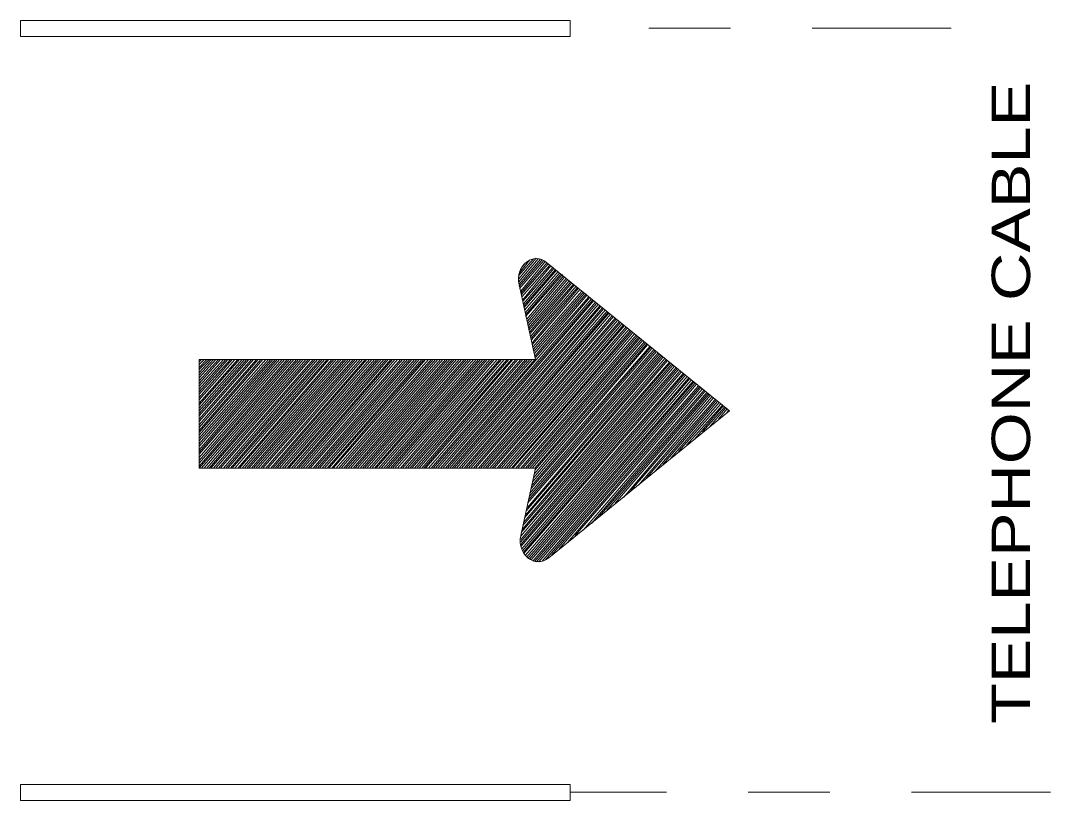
# Model space of a CAD drawing. Extents: x -7 to 22.4, y -5.2 to 5.4.
# Drawn here: x 10.395 to 11.656, y -2.403 to -1.449 of the extents above; entities that cross this region are included whole.
import ezdxf

# ---------------------------------------------------------------- set-up
doc = ezdxf.new("R2010")
doc.units = 0
doc.header["$LTSCALE"] = 0.034
doc.linetypes.add('DOT_DASHED', pattern=[7.7, 5, -1.2, 0.3, -1.2])
doc.layers.add('1', color=7, linetype='Continuous', lineweight=13)

msp = doc.modelspace()

# ---------------------------------------------------------------- linework, layer by layer
at = {"layer": '1', "linetype": 'DOT_DASHED'}
for p, q in [((11.53426, -1.45824), (11.06792, -1.45824)), ((11.65594, -2.39302), (11.06792, -2.39302))]:
    msp.add_line(p, q, dxfattribs=at)
at = {"layer": '1'}
for p, q in [((11.02619, -1.73945), (11.00452, -1.76505)), ((11.02879, -1.74018), (11.00452, -1.769)), ((11.02279, -1.74018), (11.00452, -1.76123)), ((11.03147, -1.74091), (11.00533, -1.77149)), ((11.03353, -1.74174), (11.00533, -1.77439)), ((11.01867, -1.74174), (11.00595, -1.75729)), ((11.03559, -1.74257), (11.00595, -1.77677)), ((11.03756, -1.74329), (11.00738, -1.77989)), ((11.03962, -1.74474), (11.00738, -1.78226)), ((11.04105, -1.7465), (11.00792, -1.78455)), ((11.04302, -1.74796), (11.00864, -1.78693)), ((11.01276, -1.74568), (11.00936, -1.74962)), ((11.04428, -1.74879), (11.00936, -1.79087)), ((11.04696, -1.75034), (11.00989, -1.79232)), ((11.04831, -1.7519), (11.01061, -1.79544)), ((11.03899, -1.74474), (11.26303, -1.92635)), ((11.04983, -1.75345), (11.01132, -1.79792)), ((11.05108, -1.75428), (11.01132, -1.8002)), ((11.05305, -1.75583), (11.01204, -1.80321)), ((11.0544, -1.75812), (11.01276, -1.80642)), ((11.05646, -1.75894), (11.0133, -1.8088)), ((11.05843, -1.75967), (11.0133, -1.81098)), ((11.05986, -1.76123), (11.01473, -1.81419)), ((11.06111, -1.76278), (11.01544, -1.81657)), ((11.06317, -1.76423), (11.01544, -1.81969)), ((11.06514, -1.76505), (11.0167, -1.82207)), ((11.06658, -1.76745), (11.0167, -1.82498)), ((11.06845, -1.769), (11.01741, -1.82746)), ((11.06998, -1.76983), (11.01867, -1.82984)), ((11.07186, -1.77149), (11.01867, -1.83213)), ((11.07329, -1.77211), (11.01947, -1.83524)), ((11.07517, -1.77377), (11.0201, -1.83752)), ((11.07669, -1.77522), (11.0201, -1.84)), ((11.07795, -1.77605), (11.02135, -1.84301)), ((11.08001, -1.7776), (11.02135, -1.84539)), ((11.0921, -1.78766), (10.91175, -1.99642)), ((11.09406, -1.78931), (10.91525, -1.99642)), ((11.08198, -1.77989), (11.02216, -1.8485)), ((11.08404, -1.78071), (11.02279, -1.85078)), ((11.08529, -1.78226), (11.02341, -1.85389)), ((11.08744, -1.7831), (11.02413, -1.85628)), ((11.08869, -1.78455), (11.02476, -1.85949)), ((11.09066, -1.78693), (11.02548, -1.86104)), ((11.09541, -1.79087), (10.91776, -1.99642)), ((11.09684, -1.79149), (10.92044, -1.99642)), ((11.09872, -1.79326), (10.92322, -1.99642)), ((11.10024, -1.79481), (10.92581, -1.99642)), ((11.10212, -1.79626), (10.92859, -1.99642)), ((11.10418, -1.79792), (10.93199, -1.99642)), ((11.10552, -1.79854), (10.93467, -1.99642)), ((11.10759, -1.8002), (10.93808, -1.99642)), ((11.10884, -1.80165), (10.94059, -1.99642)), ((11.1109, -1.80321), (10.94336, -1.99642)), ((11.11296, -1.80487), (10.94605, -1.99642)), ((11.1143, -1.80559), (10.94936, -1.99642)), ((11.11565, -1.80642), (10.95214, -1.99642)), ((11.11707, -1.80797), (10.95554, -1.99642)), ((11.11896, -1.81036), (10.95823, -1.99642)), ((11.12111, -1.81098), (10.96083, -1.99642)), ((11.12307, -1.81274), (10.96369, -1.99642)), ((11.12433, -1.81419), (10.96619, -1.99642)), ((11.12567, -1.81565), (10.9696, -1.99642)), ((11.12773, -1.8173), (10.97228, -1.99642)), ((11.1297, -1.81813), (10.97497, -1.99642)), ((11.13114, -1.81969), (10.97837, -1.99642)), ((11.13311, -1.82124), (10.98106, -1.99642)), ((11.13445, -1.82207), (10.98375, -1.99642)), ((11.13651, -1.82352), (10.98706, -1.99642)), ((11.13785, -1.82498), (10.98975, -1.99642)), ((11.13991, -1.82663), (10.99261, -1.99642)), ((11.14116, -1.82829), (10.99592, -1.99642)), ((11.14322, -1.82901), (10.9978, -1.99642)), ((11.14448, -1.83047), (11.00121, -1.99642)), ((11.14654, -1.83213), (11.00398, -1.99642)), ((11.14868, -1.83368), (11.00738, -1.99642)), ((11.15003, -1.83524), (11.00989, -1.99642)), ((11.152, -1.83606), (11.0133, -1.99642)), ((11.15334, -1.83752), (11.01544, -1.99642)), ((11.15469, -1.83917), (11.01867, -1.99642)), ((11.15674, -1.84), (11.02135, -1.99642)), ((11.17214, -1.85234), (11.01795, -2.03084)), ((11.17089, -1.85078), (11.01867, -2.027)), ((11.16802, -1.84995), (11.0201, -2.0214)), ((11.16677, -1.8485), (11.02135, -2.01746)), ((11.16552, -1.84767), (11.02216, -2.0128)), ((11.16265, -1.84539), (11.02279, -2.00814)), ((11.1614, -1.84456), (11.02341, -2.0043)), ((11.15871, -1.84145), (11.02476, -1.99642)), ((11.16005, -1.84301), (11.02476, -1.99881)), ((10.72945, -1.86333), (10.61367, -1.99642)), ((10.72676, -1.86333), (10.61367, -1.99414)), ((10.72398, -1.86333), (10.61367, -1.9902)), ((10.72139, -1.86333), (10.61367, -1.98709)), ((10.71789, -1.86333), (10.61367, -1.98326)), ((10.71512, -1.86333), (10.61367, -1.97931)), ((10.7119, -1.86333), (10.61367, -1.97704)), ((10.70921, -1.86333), (10.61367, -1.97393)), ((10.70652, -1.86333), (10.61367, -1.96999)), ((10.70384, -1.86333), (10.61367, -1.96677)), ((10.70115, -1.86333), (10.61367, -1.96294)), ((10.69838, -1.86333), (10.61367, -1.95983)), ((10.69506, -1.86333), (10.61367, -1.956)), ((10.69166, -1.86333), (10.61367, -1.95289)), ((10.68906, -1.86333), (10.61367, -1.95061)), ((10.68566, -1.86333), (10.61367, -1.94667)), ((10.68369, -1.86333), (10.61367, -1.94345)), ((10.6802, -1.86333), (10.61367, -1.93952)), ((10.6776, -1.86333), (10.61367, -1.93651)), ((10.6742, -1.86333), (10.61367, -1.93257)), ((10.67214, -1.86333), (10.61367, -1.92956)), ((10.66891, -1.86333), (10.61367, -1.92635)), ((10.66623, -1.86333), (10.61367, -1.92324)), ((10.66283, -1.86333), (10.61367, -1.9194)), ((10.66085, -1.86333), (10.61367, -1.91702)), ((10.65745, -1.86333), (10.61367, -1.91308)), ((10.65405, -1.86333), (10.61367, -1.91007)), ((10.65208, -1.86333), (10.61367, -1.90614)), ((10.64859, -1.86333), (10.61367, -1.90292)), ((10.64608, -1.86333), (10.61367, -1.89992)), ((10.64322, -1.86333), (10.61367, -1.89598)), ((10.63981, -1.86333), (10.61367, -1.89287)), ((10.63721, -1.86333), (10.61367, -1.88976)), ((10.63381, -1.86333), (10.61367, -1.88592)), ((10.63113, -1.86333), (10.61367, -1.88281)), ((10.62844, -1.86333), (10.61367, -1.8796)), ((10.62575, -1.86333), (10.61367, -1.87577)), ((10.62307, -1.86333), (10.61367, -1.87338)), ((10.61967, -1.86333), (10.61367, -1.86944)), ((10.61635, -1.86333), (10.61367, -1.86643)), ((10.6142, -1.86333), (10.61367, -1.86333)), ((10.73276, -1.86333), (10.61635, -1.99642)), ((10.73535, -1.86333), (10.61967, -1.99642)), ((10.73822, -1.86333), (10.62307, -1.99642)), ((10.74073, -1.86333), (10.62575, -1.99642)), ((10.74413, -1.86333), (10.62772, -1.99642)), ((10.74699, -1.86333), (10.63113, -1.99642)), ((10.7495, -1.86333), (10.63381, -1.99642)), ((10.75299, -1.86333), (10.63721, -1.99642)), ((10.75559, -1.86333), (10.63981, -1.99642)), ((10.75837, -1.86333), (10.64322, -1.99642)), ((10.76177, -1.86333), (10.64608, -1.99642)), ((10.76437, -1.86333), (10.64859, -1.99642)), ((10.76714, -1.86333), (10.65208, -1.99642)), ((10.77046, -1.86333), (10.65405, -1.99642)), ((10.77243, -1.86333), (10.65745, -1.99642)), ((10.77583, -1.86333), (10.66085, -1.99642)), ((10.77852, -1.86333), (10.66283, -1.99642)), ((10.7812, -1.86333), (10.66623, -1.99642)), ((10.7846, -1.86333), (10.66891, -1.99642)), ((10.78729, -1.86333), (10.67214, -1.99642)), ((10.79069, -1.86333), (10.6742, -1.99642)), ((10.79329, -1.86333), (10.6776, -1.99642)), ((10.79598, -1.86333), (10.6802, -1.99642)), ((10.79875, -1.86333), (10.68297, -1.99642)), ((10.80206, -1.86333), (10.68566, -1.99642)), ((10.80475, -1.86333), (10.68906, -1.99642)), ((10.80753, -1.86333), (10.69166, -1.99642)), ((10.81084, -1.86333), (10.69506, -1.99642)), ((10.81352, -1.86333), (10.69775, -1.99642)), ((10.81684, -1.86333), (10.70115, -1.99642)), ((10.81881, -1.86333), (10.70384, -1.99642)), ((10.8223, -1.86333), (10.70652, -1.99642)), ((10.8249, -1.86333), (10.70921, -1.99642)), ((10.8283, -1.86333), (10.7119, -1.99642)), ((10.83108, -1.86333), (10.71512, -1.99642)), ((10.83367, -1.86333), (10.71789, -1.99642)), ((10.83636, -1.86333), (10.72139, -1.99642)), ((10.83967, -1.86333), (10.72345, -1.99642)), ((10.84245, -1.86333), (10.72676, -1.99642)), ((10.84513, -1.86333), (10.72945, -1.99642)), ((10.84845, -1.86333), (10.73276, -1.99642)), ((10.85051, -1.86333), (10.73535, -1.99642)), ((10.85319, -1.86333), (10.73822, -1.99642)), ((10.8565, -1.86333), (10.74073, -1.99642)), ((10.85991, -1.86333), (10.74413, -1.99642)), ((10.86268, -1.86333), (10.74699, -1.99642)), ((10.866, -1.86333), (10.7495, -1.99642)), ((10.86868, -1.86333), (10.75299, -1.99642)), ((10.87137, -1.86333), (10.75559, -1.99642)), ((10.87406, -1.86333), (10.75837, -1.99642)), ((10.87737, -1.86333), (10.76106, -1.99642)), ((10.88005, -1.86333), (10.76437, -1.99642)), ((10.88283, -1.86333), (10.76714, -1.99642)), ((10.88615, -1.86333), (10.77046, -1.99642)), ((10.88883, -1.86333), (10.77243, -1.99642)), ((10.89089, -1.86333), (10.77583, -1.99642)), ((10.89421, -1.86333), (10.7778, -1.99642)), ((10.89761, -1.86333), (10.7812, -1.99642)), ((10.90029, -1.86333), (10.7846, -1.99642)), ((10.90298, -1.86333), (10.78729, -1.99642)), ((10.90567, -1.86333), (10.79069, -1.99642)), ((10.90898, -1.86333), (10.79329, -1.99642)), ((10.91175, -1.86333), (10.79598, -1.99642)), ((10.91525, -1.86333), (10.79875, -1.99642)), ((10.91776, -1.86333), (10.80206, -1.99642)), ((10.92044, -1.86333), (10.80475, -1.99642)), ((10.92322, -1.86333), (10.80753, -1.99642)), ((10.92581, -1.86333), (10.81084, -1.99642)), ((10.92859, -1.86333), (10.81352, -1.99642)), ((10.93199, -1.86333), (10.81613, -1.99642)), ((10.93467, -1.86333), (10.81881, -1.99642)), ((10.93808, -1.86333), (10.8223, -1.99642)), ((10.94059, -1.86333), (10.8249, -1.99642)), ((10.94336, -1.86333), (10.8283, -1.99642)), ((10.94605, -1.86333), (10.83036, -1.99642)), ((10.94936, -1.86333), (10.83367, -1.99642)), ((10.95285, -1.86333), (10.83636, -1.99642)), ((10.95554, -1.86333), (10.83967, -1.99642)), ((10.95823, -1.86333), (10.84245, -1.99642)), ((10.96083, -1.86333), (10.84513, -1.99642)), ((10.96369, -1.86333), (10.84791, -1.99642)), ((10.96619, -1.86333), (10.85051, -1.99642)), ((10.9696, -1.86333), (10.85319, -1.99642)), ((10.97228, -1.86333), (10.8565, -1.99642)), ((10.97497, -1.86333), (10.85991, -1.99642)), ((10.97837, -1.86333), (10.86268, -1.99642)), ((10.98178, -1.86333), (10.866, -1.99642)), ((10.98375, -1.86333), (10.86868, -1.99642)), ((10.98706, -1.86333), (10.87137, -1.99642)), ((10.99055, -1.86333), (10.87406, -1.99642)), ((10.99261, -1.86333), (10.87737, -1.99642)), ((10.99592, -1.86333), (10.88005, -1.99642)), ((10.9978, -1.86333), (10.88283, -1.99642)), ((11.00121, -1.86333), (10.88615, -1.99642)), ((11.00398, -1.86333), (10.88883, -1.99642)), ((11.00738, -1.86333), (10.89089, -1.99642)), ((11.00989, -1.86333), (10.89421, -1.99642)), ((11.0133, -1.86333), (10.89761, -1.99642)), ((11.01544, -1.86333), (10.90029, -1.99642)), ((11.01867, -1.86333), (10.90298, -1.99642)), ((11.02135, -1.86333), (10.90567, -1.99642)), ((11.02476, -1.86333), (10.90898, -1.99642)), ((11.18692, -1.86478), (11.00936, -2.07126)), ((11.18566, -1.86333), (11.00989, -2.0666)), ((11.1836, -1.8625), (11.01132, -2.06266)), ((11.18155, -1.86104), (11.01204, -2.05727)), ((11.1802, -1.85949), (11.0133, -2.05416)), ((11.17886, -1.85773), (11.0141, -2.04866)), ((11.17555, -1.85555), (11.01544, -2.03924)), ((11.17689, -1.85701), (11.01544, -2.04473)), ((11.17358, -1.85389), (11.0167, -2.0354)), ((11.19041, -1.86788), (11.00738, -2.07976)), ((11.19238, -1.86882), (11.00738, -2.08371)), ((11.19372, -1.87027), (11.00738, -2.08681)), ((11.19578, -1.87183), (11.00738, -2.08992)), ((11.19775, -1.87338), (11.00738, -2.0923)), ((11.18898, -1.86726), (11.00792, -2.0752)), ((11.19919, -1.87411), (11.00864, -2.09531)), ((11.20044, -1.87577), (11.00936, -2.0977)), ((11.2017, -1.87814), (11.01061, -2.09925)), ((11.20384, -1.87898), (11.01132, -2.10091)), ((11.20581, -1.88105), (11.0133, -2.10308)), ((11.20778, -1.88105), (11.01473, -2.10484)), ((11.20921, -1.88281), (11.01616, -2.10702)), ((11.21127, -1.88437), (11.01795, -2.10785)), ((11.21316, -1.88592), (11.0201, -2.10869)), ((11.21459, -1.88665), (11.02216, -2.11013)), ((11.21593, -1.88893), (11.02476, -2.11013)), ((11.21799, -1.89059), (11.02673, -2.11096)), ((11.21933, -1.89121), (11.0295, -2.11096)), ((11.22059, -1.89287), (11.03353, -2.11013)), ((11.22265, -1.8937), (11.03756, -2.10869)), ((11.22471, -1.89598), (11.04499, -2.10308)), ((11.22659, -1.8967), (11.0544, -2.09531)), ((11.22811, -1.89753), (11.06461, -2.08764)), ((11.22937, -1.89992), (11.07391, -2.07903)), ((11.23142, -1.90147), (11.08404, -2.07198)), ((11.23339, -1.9023), (11.09406, -2.06411)), ((11.23536, -1.90375), (11.10356, -2.05571)), ((11.2367, -1.90458), (11.11296, -2.04794)), ((11.23822, -1.90614), (11.12307, -2.03924)), ((11.23948, -1.90769), (11.13311, -2.03229)), ((11.24145, -1.90924), (11.14197, -2.02368)), ((11.24288, -1.9108), (11.152, -2.01684)), ((11.24539, -1.91236), (11.1614, -2.00814)), ((11.2462, -1.91391), (11.17214, -2.00036)), ((11.24825, -1.91474), (11.18155, -1.99187)), ((11.25023, -1.9162), (11.19104, -1.98409)), ((11.26303, -1.92635), (11.04159, -2.1064)), ((11.2522, -1.91795), (11.20044, -1.97631)), ((11.25426, -1.9194), (11.21047, -1.96854)), ((11.2556, -1.92002), (11.22059, -1.96076)), ((11.25694, -1.92179), (11.22999, -1.95205)), ((11.25828, -1.92324), (11.23948, -1.94511)), ((11.26025, -1.92396), (11.2496, -1.93651)), ((11.26178, -1.92562), (11.25972, -1.92873))]:
    msp.add_line(p, q, dxfattribs=at)
msp.add_lwpolyline([(10.39491, -1.46829), (11.06792, -1.46829), (11.06792, -1.4488), (10.39491, -1.4488)], close=True, dxfattribs=at)
for points in [[(11.00738, -2.07903), (11.02548, -1.99642), (10.61367, -1.99642), (10.61367, -1.86333), (11.02548, -1.86333), (11.00533, -1.77211)], [(10.4319, -2.40307), (11.06792, -2.40307), (11.06792, -2.38358), (10.39491, -2.38358), (10.39491, -2.38897)], [(10.39491, -2.38897), (10.39491, -2.40307), (10.4318, -2.40307)]]:
    msp.add_lwpolyline(points, dxfattribs=at)
for centre, start_param, end_param in [((11.02646, -1.76549), 5.6720666, 8.1107902), ((11.02866, -2.08548), 1.3176976, 3.7548511)]:
    msp.add_ellipse(centre, major_axis=(0, 0.0254), ratio=0.863821, start_param=start_param, end_param=end_param, dxfattribs=at)

# ---------------------------------------------------------------- texts
at = {"layer": '1', "width": 1.3}
msp.add_text('TELEPHONE CABLE', height=0.04701, rotation=90, dxfattribs=at).set_placement((11.63105, -2.30957))

doc.saveas('drawing.dxf')
